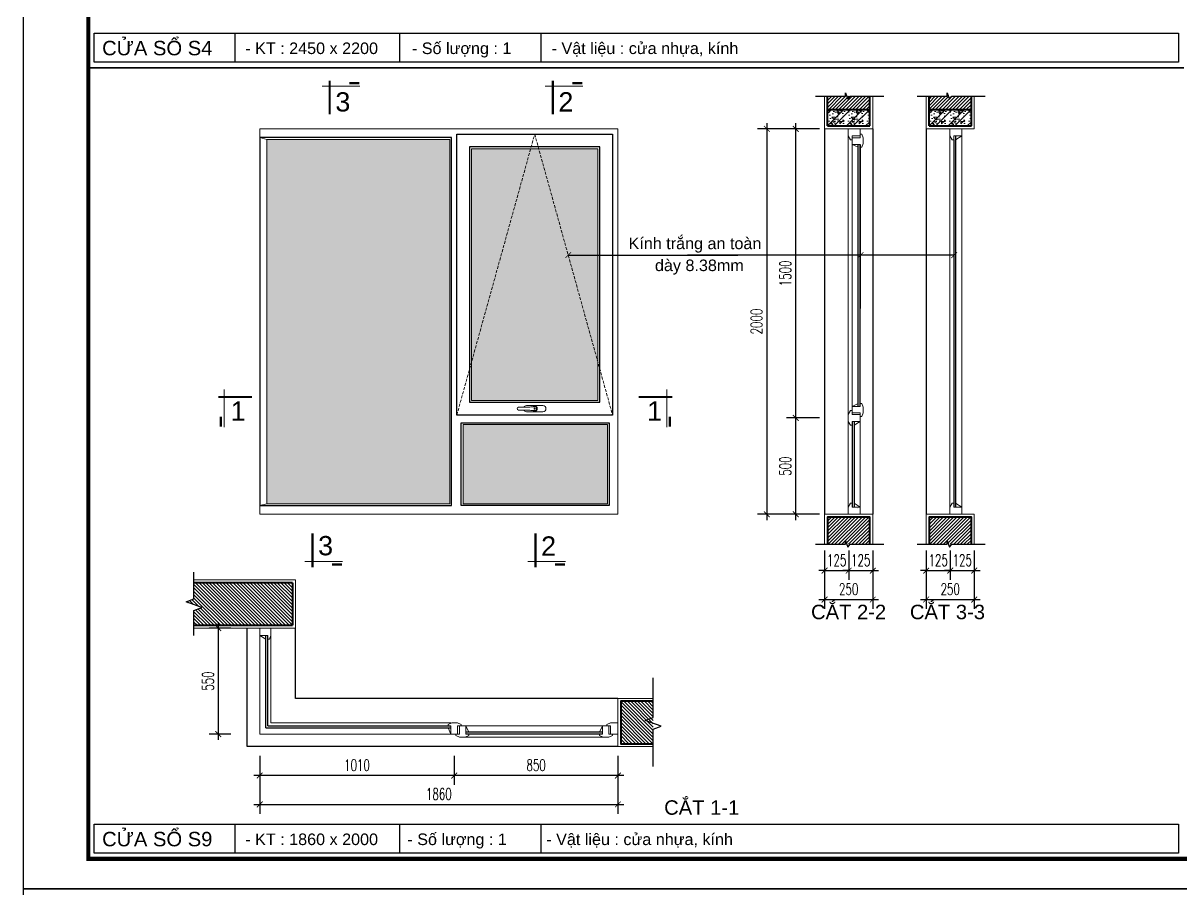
# Model space of a CAD drawing. Header units: millimetres. Extents: x -229618 to 2906, y -178063 to 96806.
# Drawn here: x -20344 to -14333, y -65885 to -61393 of the extents above; entities that cross this region are included whole.
import ezdxf
from ezdxf.enums import TextEntityAlignment as Align

# ---------------------------------------------------------------- set-up
doc = ezdxf.new("R2010")
doc.units = ezdxf.units.MM
doc.header["$LTSCALE"] = 200
doc.header["$MEASUREMENT"] = 0
doc.header["$PDMODE"] = 3
doc.header["$PDSIZE"] = 50
doc.linetypes.add('DASHED2', pattern=[0.375, 0.25, -0.125])
doc.layers.get('0').update_dxf_attribs({"color": 95, "linetype": 'CONTINUOUS'})
doc.layers.get('DEFPOINTS').update_dxf_attribs({"linetype": 'CONTINUOUS'})
for name, color, linetype, lineweight in [('cat', 1, 'CONTINUOUS', 40), ('hatch', 250, 'CONTINUOUS', 5), ('khuat', 8, 'DASHED2', 15), ('nho', 252, 'CONTINUOUS', 15), ('thay', 7, 'CONTINUOUS', 18)]:
    doc.layers.add(name, color=color, linetype=linetype, lineweight=lineweight)
for name, color, linetype in [('CUA', 145, 'CONTINUOUS'), ('DIM', 251, 'CONTINUOUS'), ('KHUNGTEN', 7, 'CONTINUOUS'), ('TEXT', 33, 'CONTINUOUS')]:
    doc.layers.add(name, color=color, linetype=linetype)
doc.layers.add('in', color=203, linetype='CONTINUOUS', lineweight=5, plot=False)
doc.styles.add('Aria H iso', font='Vharial_0.ttf')
doc.styles.add('Arial iso', font='vnarial_0.ttf')
doc.styles.add('Scale', font='vnsimli.shx', dxfattribs={"width": 0.65, "bigfont": 'bigfont.shx'})
doc.dimstyles.new('Scale', dxfattribs={"dimscale": 75, "dimtxt": 2, "dimasz": 1, "dimexe": 1.6, "dimexo": 0, "dimgap": 0.8, "dimtad": 1, "dimdec": 0, "dimzin": 0, "dimdsep": 46, "dimtxsty": 'Scale', "dimblk": 'ARCHTICK', "dimcen": 0.1, "dimdle": 1, "dimclrd": 256, "dimclre": 256, "dimclrt": 3, "dimadec": 0, "dimazin": 0, "dimtfac": 1, "dimtdec": 0, "dimtix": 1, "dimtmove": 2, "dimatfit": 3, "dimldrblk": 'ARCHTICK', "dimfxl": 0, "dimtolj": 1, "dimtzin": 0, "dimarcsym": 0})

# ---------------------------------------------------------------- blocks, each defined once
blk = doc.blocks.new('KhungA3')
at = {"layer": 'DEFPOINTS', "color": 8}
blk.add_lwpolyline([(-3.74, 3.81), (416.31, 3.81), (416.31, 300.81), (-3.74, 300.81)], close=True, dxfattribs=at)
at = {"layer": 'KHUNGTEN', "color": 4, "const_width": 0.724}
blk.add_lwpolyline([(7.54, 8.99), (411.13, 8.99), (411.13, 295.64), (7.54, 295.64)], close=True, dxfattribs=at)
blk = doc.blocks.new('cactd')
at = {"layer": 'thay', "ltscale": 600}
blk.add_line((-9972, -9225), (2458, -9225), dxfattribs=at)
at = {"layer": 'thay', "ltscale": 600, "const_width": 762}
for points in [[(0, 0), (0, -11114)], [(-9771, -10263), (-6486, -10263)]]:
    blk.add_lwpolyline(points, dxfattribs=at)
at = {"layer": 'TEXT', "style": 'Aria H iso'}
blk.add_attdef('1', text='', height=6350, dxfattribs=at).set_placement((-4149, -4127), align=Align.MIDDLE_CENTER)
blk = doc.blocks.new('cactn')
at = {"layer": 'thay', "ltscale": 600}
blk.add_line((-9225, 9972), (-9225, -2458), dxfattribs=at)
at = {"layer": 'thay', "ltscale": 600, "const_width": 762}
for points in [[(-10263, 9771), (-10263, 6486)], [(0, 0), (-11114, 0)]]:
    blk.add_lwpolyline(points, dxfattribs=at)
at = {"layer": 'TEXT', "style": 'Aria H iso'}
blk.add_attdef('A', text='', height=6350, dxfattribs=at).set_placement((-4573, 4581), align=Align.MIDDLE_CENTER)
blk = doc.blocks.new('_ArchTick')
at = {"color": 0, "linetype": 'ByBlock', "const_width": 0.15}
blk.add_lwpolyline([(-0.5, -0.5), (0.5, 0.5)], dxfattribs=at)
blk = doc.blocks.new('*D550')
at = {"layer": 'DEFPOINTS', "color": 0, "linetype": 'Continuous'}
for p in [(-16332.7, -63441.4), (-16209.7, -63441.4), (-16209.7, -63941.4)]:
    blk.add_point(p, dxfattribs=at)
at = {"layer": 'DIM', "linetype": 'Continuous', "lineweight": -2}
for p, q in [((-16332.7, -63971.4), (-16332.7, -63411.4)), ((-16209.7, -63441.4), (-16380.7, -63441.4)), ((-16209.7, -63941.4), (-16380.7, -63941.4))]:
    blk.add_line(p, q, dxfattribs=at)
at = {"layer": 'DIM', "linetype": 'Continuous', "lineweight": -2, "xscale": 30, "yscale": 30, "zscale": 30}
for p, rotation in [((-16332.7, -63441.4), 90), ((-16332.7, -63941.4), 270)]:
    blk.add_blockref('_ArchTick', p, dxfattribs=dict(at, rotation=rotation))
at = {"layer": 'DIM', "color": 3, "linetype": 'Continuous', "insert": (-16386.7, -63691.4), "char_height": 60, "attachment_point": 5, "rotation": 90, "style": 'Scale'}
blk.add_mtext('\\A1;500', dxfattribs=at)
blk = doc.blocks.new('*D551')
at = {"layer": 'DEFPOINTS', "color": 0, "linetype": 'Continuous'}
for p in [(-16332.7, -61941.4), (-16209.7, -61941.4), (-16209.7, -63441.4)]:
    blk.add_point(p, dxfattribs=at)
at = {"layer": 'DIM', "linetype": 'Continuous', "lineweight": -2}
for p, q in [((-16332.7, -63471.4), (-16332.7, -61911.4)), ((-16209.7, -61941.4), (-16380.7, -61941.4)), ((-16209.7, -63441.4), (-16380.7, -63441.4))]:
    blk.add_line(p, q, dxfattribs=at)
at = {"layer": 'DIM', "linetype": 'Continuous', "lineweight": -2, "xscale": 30, "yscale": 30, "zscale": 30}
for p, rotation in [((-16332.7, -61941.4), 90), ((-16332.7, -63441.4), 270)]:
    blk.add_blockref('_ArchTick', p, dxfattribs=dict(at, rotation=rotation))
at = {"layer": 'DIM', "color": 3, "linetype": 'Continuous', "insert": (-16386.7, -62691.4), "char_height": 60, "attachment_point": 5, "rotation": 90, "style": 'Scale'}
blk.add_mtext('\\A1;1500', dxfattribs=at)
blk = doc.blocks.new('*D552')
at = {"layer": 'DEFPOINTS', "color": 0, "linetype": 'Continuous'}
for p in [(-16209.7, -61941.4), (-16482.7, -63941.4), (-16209.7, -63941.4)]:
    blk.add_point(p, dxfattribs=at)
at = {"layer": 'DIM', "linetype": 'Continuous', "lineweight": -2}
for p, q in [((-16482.7, -61911.4), (-16482.7, -63971.4)), ((-16209.7, -61941.4), (-16530.7, -61941.4)), ((-16209.7, -63941.4), (-16530.7, -63941.4))]:
    blk.add_line(p, q, dxfattribs=at)
at = {"layer": 'DIM', "linetype": 'Continuous', "lineweight": -2, "xscale": 30, "yscale": 30, "zscale": 30}
for p, rotation in [((-16482.7, -61941.4), 90), ((-16482.7, -63941.4), 270)]:
    blk.add_blockref('_ArchTick', p, dxfattribs=dict(at, rotation=rotation))
at = {"layer": 'DIM', "color": 3, "linetype": 'Continuous', "insert": (-16536.7, -62941.4), "char_height": 60, "attachment_point": 5, "rotation": 90, "style": 'Scale'}
blk.add_mtext('\\A1;2000', dxfattribs=at)
blk = doc.blocks.new('*D553')
at = {"layer": 'DEFPOINTS', "color": 0, "linetype": 'Continuous'}
for p in [(-18105.9, -65194.3), (-17255.9, -65194.3), (-18105.9, -65297)]:
    blk.add_point(p, dxfattribs=at)
at = {"layer": 'DIM', "linetype": 'Continuous', "lineweight": -2}
for p, q in [((-18105.9, -65194.3), (-18105.9, -65345)), ((-17255.9, -65194.3), (-17255.9, -65345)), ((-17225.9, -65297), (-18135.9, -65297))]:
    blk.add_line(p, q, dxfattribs=at)
at = {"layer": 'DIM', "linetype": 'Continuous', "lineweight": -2, "xscale": 30, "yscale": 30, "zscale": 30, "rotation": 180}
blk.add_blockref('_ArchTick', (-18105.9, -65297), dxfattribs=at)
at = {"layer": 'DIM', "linetype": 'Continuous', "lineweight": -2, "xscale": 30, "yscale": 30, "zscale": 30}
blk.add_blockref('_ArchTick', (-17255.9, -65297), dxfattribs=at)
at = {"layer": 'DIM', "color": 3, "linetype": 'Continuous', "insert": (-17680.9, -65243), "char_height": 60, "attachment_point": 5, "style": 'Scale'}
blk.add_mtext('\\A1;850', dxfattribs=at)
blk = doc.blocks.new('*D554')
at = {"layer": 'DEFPOINTS', "color": 0, "linetype": 'Continuous'}
for p in [(-19115.9, -65194.3), (-18105.9, -65194.3), (-19115.9, -65297)]:
    blk.add_point(p, dxfattribs=at)
at = {"layer": 'DIM', "linetype": 'Continuous', "lineweight": -2}
for p, q in [((-19115.9, -65194.3), (-19115.9, -65345)), ((-18105.9, -65194.3), (-18105.9, -65345)), ((-18075.9, -65297), (-19145.9, -65297))]:
    blk.add_line(p, q, dxfattribs=at)
at = {"layer": 'DIM', "linetype": 'Continuous', "lineweight": -2, "xscale": 30, "yscale": 30, "zscale": 30, "rotation": 180}
blk.add_blockref('_ArchTick', (-19115.9, -65297), dxfattribs=at)
at = {"layer": 'DIM', "linetype": 'Continuous', "lineweight": -2, "xscale": 30, "yscale": 30, "zscale": 30}
blk.add_blockref('_ArchTick', (-18105.9, -65297), dxfattribs=at)
at = {"layer": 'DIM', "color": 3, "linetype": 'Continuous', "insert": (-18610.9, -65243), "char_height": 60, "attachment_point": 5, "style": 'Scale'}
blk.add_mtext('\\A1;1010', dxfattribs=at)
blk = doc.blocks.new('*D555')
at = {"layer": 'DEFPOINTS', "color": 0, "linetype": 'Continuous'}
for p in [(-19265.9, -64532), (-19330.9, -65082), (-19265.9, -65082)]:
    blk.add_point(p, dxfattribs=at)
at = {"layer": 'DIM', "linetype": 'Continuous', "lineweight": -2}
for p, q in [((-19265.9, -64532), (-19378.9, -64532)), ((-19330.9, -64502), (-19330.9, -65112)), ((-19265.9, -65082), (-19378.9, -65082))]:
    blk.add_line(p, q, dxfattribs=at)
at = {"layer": 'DIM', "linetype": 'Continuous', "lineweight": -2, "xscale": 30, "yscale": 30, "zscale": 30}
for p, rotation in [((-19330.9, -64532), 90), ((-19330.9, -65082), 270)]:
    blk.add_blockref('_ArchTick', p, dxfattribs=dict(at, rotation=rotation))
at = {"layer": 'DIM', "color": 3, "linetype": 'Continuous', "insert": (-19384.9, -64807), "char_height": 60, "attachment_point": 5, "rotation": 90, "style": 'Scale'}
blk.add_mtext('\\A1;550', dxfattribs=at)
blk = doc.blocks.new('*D556')
at = {"layer": 'DEFPOINTS', "color": 0, "linetype": 'Continuous'}
for p in [(-16182.7, -64129.2), (-16057.7, -64129.2), (-16057.7, -64233.9)]:
    blk.add_point(p, dxfattribs=at)
at = {"layer": 'DIM', "linetype": 'Continuous', "lineweight": -2}
for p, q in [((-16182.7, -64129.2), (-16182.7, -64281.9)), ((-16057.7, -64129.2), (-16057.7, -64281.9)), ((-16182.7, -64233.9), (-16212.7, -64233.9)), ((-16182.7, -64233.9), (-16057.7, -64233.9)), ((-16057.7, -64233.9), (-16027.7, -64233.9))]:
    blk.add_line(p, q, dxfattribs=at)
at = {"layer": 'DIM', "linetype": 'Continuous', "lineweight": -2, "xscale": 30, "yscale": 30, "zscale": 30}
blk.add_blockref('_ArchTick', (-16182.7, -64233.9), dxfattribs=at)
at = {"layer": 'DIM', "linetype": 'Continuous', "lineweight": -2, "xscale": 30, "yscale": 30, "zscale": 30, "rotation": 180}
blk.add_blockref('_ArchTick', (-16057.7, -64233.9), dxfattribs=at)
at = {"layer": 'DIM', "color": 3, "linetype": 'Continuous', "insert": (-16120.2, -64179.9), "char_height": 60, "attachment_point": 5, "style": 'Scale'}
blk.add_mtext('\\A1;125', dxfattribs=at)
blk = doc.blocks.new('*D557')
at = {"layer": 'DEFPOINTS', "color": 0, "linetype": 'Continuous'}
for p in [(-16057.7, -64129.2), (-15932.7, -64129.2), (-15932.7, -64233.9)]:
    blk.add_point(p, dxfattribs=at)
at = {"layer": 'DIM', "linetype": 'Continuous', "lineweight": -2}
for p, q in [((-16057.7, -64129.2), (-16057.7, -64281.9)), ((-15932.7, -64129.2), (-15932.7, -64281.9)), ((-16057.7, -64233.9), (-16087.7, -64233.9)), ((-16057.7, -64233.9), (-15932.7, -64233.9)), ((-15932.7, -64233.9), (-15902.7, -64233.9))]:
    blk.add_line(p, q, dxfattribs=at)
at = {"layer": 'DIM', "linetype": 'Continuous', "lineweight": -2, "xscale": 30, "yscale": 30, "zscale": 30}
blk.add_blockref('_ArchTick', (-16057.7, -64233.9), dxfattribs=at)
at = {"layer": 'DIM', "linetype": 'Continuous', "lineweight": -2, "xscale": 30, "yscale": 30, "zscale": 30, "rotation": 180}
blk.add_blockref('_ArchTick', (-15932.7, -64233.9), dxfattribs=at)
at = {"layer": 'DIM', "color": 3, "linetype": 'Continuous', "insert": (-15995.2, -64179.9), "char_height": 60, "attachment_point": 5, "style": 'Scale'}
blk.add_mtext('\\A1;125', dxfattribs=at)
blk = doc.blocks.new('*D558')
at = {"layer": 'DEFPOINTS', "color": 0, "linetype": 'Continuous'}
for p in [(-16182.7, -64129.2), (-15932.7, -64129.2), (-15932.7, -64383.9)]:
    blk.add_point(p, dxfattribs=at)
at = {"layer": 'DIM', "linetype": 'Continuous', "lineweight": -2}
for p, q in [((-16182.7, -64129.2), (-16182.7, -64431.9)), ((-15932.7, -64129.2), (-15932.7, -64431.9)), ((-16212.7, -64383.9), (-15902.7, -64383.9))]:
    blk.add_line(p, q, dxfattribs=at)
at = {"layer": 'DIM', "linetype": 'Continuous', "lineweight": -2, "xscale": 30, "yscale": 30, "zscale": 30, "rotation": 180}
blk.add_blockref('_ArchTick', (-16182.7, -64383.9), dxfattribs=at)
at = {"layer": 'DIM', "linetype": 'Continuous', "lineweight": -2, "xscale": 30, "yscale": 30, "zscale": 30}
blk.add_blockref('_ArchTick', (-15932.7, -64383.9), dxfattribs=at)
at = {"layer": 'DIM', "color": 3, "linetype": 'Continuous', "insert": (-16057.7, -64329.9), "char_height": 60, "attachment_point": 5, "style": 'Scale'}
blk.add_mtext('\\A1;250', dxfattribs=at)
blk = doc.blocks.new('*D559')
at = {"layer": 'DEFPOINTS', "color": 0, "linetype": 'Continuous'}
for p in [(-15655.5, -64129.2), (-15530.5, -64129.2), (-15530.5, -64233.9)]:
    blk.add_point(p, dxfattribs=at)
at = {"layer": 'DIM', "linetype": 'Continuous', "lineweight": -2}
for p, q in [((-15655.5, -64129.2), (-15655.5, -64281.9)), ((-15530.5, -64129.2), (-15530.5, -64281.9)), ((-15655.5, -64233.9), (-15685.5, -64233.9)), ((-15655.5, -64233.9), (-15530.5, -64233.9)), ((-15530.5, -64233.9), (-15500.5, -64233.9))]:
    blk.add_line(p, q, dxfattribs=at)
at = {"layer": 'DIM', "linetype": 'Continuous', "lineweight": -2, "xscale": 30, "yscale": 30, "zscale": 30}
blk.add_blockref('_ArchTick', (-15655.5, -64233.9), dxfattribs=at)
at = {"layer": 'DIM', "linetype": 'Continuous', "lineweight": -2, "xscale": 30, "yscale": 30, "zscale": 30, "rotation": 180}
blk.add_blockref('_ArchTick', (-15530.5, -64233.9), dxfattribs=at)
at = {"layer": 'DIM', "color": 3, "linetype": 'Continuous', "insert": (-15593, -64179.9), "char_height": 60, "attachment_point": 5, "style": 'Scale'}
blk.add_mtext('\\A1;125', dxfattribs=at)
blk = doc.blocks.new('*D560')
at = {"layer": 'DEFPOINTS', "color": 0, "linetype": 'Continuous'}
for p in [(-15530.5, -64129.2), (-15405.5, -64129.2), (-15405.5, -64233.9)]:
    blk.add_point(p, dxfattribs=at)
at = {"layer": 'DIM', "linetype": 'Continuous', "lineweight": -2}
for p, q in [((-15530.5, -64129.2), (-15530.5, -64281.9)), ((-15405.5, -64129.2), (-15405.5, -64281.9)), ((-15530.5, -64233.9), (-15560.5, -64233.9)), ((-15530.5, -64233.9), (-15405.5, -64233.9)), ((-15405.5, -64233.9), (-15375.5, -64233.9))]:
    blk.add_line(p, q, dxfattribs=at)
at = {"layer": 'DIM', "linetype": 'Continuous', "lineweight": -2, "xscale": 30, "yscale": 30, "zscale": 30}
blk.add_blockref('_ArchTick', (-15530.5, -64233.9), dxfattribs=at)
at = {"layer": 'DIM', "linetype": 'Continuous', "lineweight": -2, "xscale": 30, "yscale": 30, "zscale": 30, "rotation": 180}
blk.add_blockref('_ArchTick', (-15405.5, -64233.9), dxfattribs=at)
at = {"layer": 'DIM', "color": 3, "linetype": 'Continuous', "insert": (-15468, -64179.9), "char_height": 60, "attachment_point": 5, "style": 'Scale'}
blk.add_mtext('\\A1;125', dxfattribs=at)
blk = doc.blocks.new('*D561')
at = {"layer": 'DEFPOINTS', "color": 0, "linetype": 'Continuous'}
for p in [(-15655.5, -64129.2), (-15405.5, -64129.2), (-15405.5, -64383.9)]:
    blk.add_point(p, dxfattribs=at)
at = {"layer": 'DIM', "linetype": 'Continuous', "lineweight": -2}
for p, q in [((-15655.5, -64129.2), (-15655.5, -64431.9)), ((-15405.5, -64129.2), (-15405.5, -64431.9)), ((-15685.5, -64383.9), (-15375.5, -64383.9))]:
    blk.add_line(p, q, dxfattribs=at)
at = {"layer": 'DIM', "linetype": 'Continuous', "lineweight": -2, "xscale": 30, "yscale": 30, "zscale": 30, "rotation": 180}
blk.add_blockref('_ArchTick', (-15655.5, -64383.9), dxfattribs=at)
at = {"layer": 'DIM', "linetype": 'Continuous', "lineweight": -2, "xscale": 30, "yscale": 30, "zscale": 30}
blk.add_blockref('_ArchTick', (-15405.5, -64383.9), dxfattribs=at)
at = {"layer": 'DIM', "color": 3, "linetype": 'Continuous', "insert": (-15530.5, -64329.9), "char_height": 60, "attachment_point": 5, "style": 'Scale'}
blk.add_mtext('\\A1;250', dxfattribs=at)
blk = doc.blocks.new('*D677')
at = {"layer": 'DEFPOINTS', "color": 0, "linetype": 'Continuous'}
for p in [(-19115.9, -65194.3), (-17255.9, -65194.3), (-17255.9, -65447)]:
    blk.add_point(p, dxfattribs=at)
at = {"layer": 'DIM', "linetype": 'Continuous', "lineweight": -2}
for p, q in [((-19115.9, -65194.3), (-19115.9, -65495)), ((-17255.9, -65194.3), (-17255.9, -65495)), ((-19145.9, -65447), (-17225.9, -65447))]:
    blk.add_line(p, q, dxfattribs=at)
at = {"layer": 'DIM', "linetype": 'Continuous', "lineweight": -2, "xscale": 30, "yscale": 30, "zscale": 30, "rotation": 180}
blk.add_blockref('_ArchTick', (-19115.9, -65447), dxfattribs=at)
at = {"layer": 'DIM', "linetype": 'Continuous', "lineweight": -2, "xscale": 30, "yscale": 30, "zscale": 30}
blk.add_blockref('_ArchTick', (-17255.9, -65447), dxfattribs=at)
at = {"layer": 'DIM', "color": 3, "linetype": 'Continuous', "insert": (-18185.9, -65393), "char_height": 60, "attachment_point": 5, "style": 'Scale'}
blk.add_mtext('\\A1;1860', dxfattribs=at)

msp = doc.modelspace()

# ---------------------------------------------------------------- hatches: boundary and pattern name
at = {"layer": 'hatch', "linetype": 'Continuous'}
h = msp.add_hatch(dxfattribs=at)
h.set_pattern_fill('ANSI31', color=256, scale=100, style=0)
h.set_pattern_definition([(45, (-92661.785, -61072.63), (-8.8388348, 8.8388348), [])])
h.paths.add_polyline_path([(-16167.7, -61841.4), (-15947.7, -61841.4), (-15947.7, -61772.5), (-16167.7, -61772.5)])
h = msp.add_hatch(dxfattribs=at)
h.set_pattern_fill('ANSI31', color=256, scale=100, style=0)
h.set_pattern_definition([(45, (-23681.962, -61926.355), (-8.838835, 8.838835), [])])
h.paths.add_polyline_path([(-15640.5, -61841.4), (-15420.5, -61841.4), (-15420.5, -61772.5), (-15640.5, -61772.5)])
h = msp.add_hatch(dxfattribs=at)
h.set_pattern_fill('BT', color=256, scale=100, style=0)
h.set_pattern_definition([(0, (-16084.41, -61913.52), (0, 100), [0, -100]), (0, (-16155.06, -61870.29), (0, 100), [0, -100]), (0, (-16151.93, -61887.9), (0, 100), [0, -100]), (0, (-16116.7, -61879.68), (0, 100), [0, -100]), (0, (-16135.69, -61850.92), (0, 100), [0, -100]), (0, (-16140.77, -61863.64), (0, 100), [0, -100]), (0, (-16131.77, -61842.32), (0, 100), [0, -100]), (0, (-16145.67, -61833.9), (0, 100), [0, -100]), (0, (-16126.49, -61855.81), (0, 100), [0, -100]), (0, (-16158.58, -61855.42), (0, 100), [0, -100]), (0, (-16094.59, -61855.03), (0, 100), [0, -100]), (0, (-16080.11, -61852.29), (0, 100), [0, -100]), (0, (-16087.55, -61862.46), (0, 100), [0, -100]), (0, (-16085.39, -61876.16), (0, 100), [0, -100]), (0, (-16111.42, -61864.23), (0, 100), [0, -100]), (0, (-16112.2, -61891.81), (0, 100), [0, -100]), (0, (-16112.2, -61900.42), (0, 100), [0, -100]), (0, (-16159.56, -61902.37), (0, 100), [0, -100]), (0, (-16120.03, -61890.64), (0, 100), [0, -100]), (0, (-16119.64, -61923.89), (0, 100), [0, -100]), (0, (-16130.4, -61902.57), (0, 100), [0, -100]), (0, (-16129.62, -61912.35), (0, 100), [0, -100]), (0, (-16142.54, -61919.59), (0, 100), [0, -100]), (0, (-16135.88, -61906.29), (0, 100), [0, -100]), (0, (-16140.58, -61902.18), (0, 100), [0, -100]), (45, (-16087.72, -61905.25), (0, 100), [8, -133.42]), (135, (-16082.06, -61899.59), (-100, 0), [8, -133.42]), (270, (-16087.72, -61893.94), (100, -2e-14), [11.314, -88.686]), (180, (-16091.19, -61903.98), (-1e-14, -100), [12, -88]), (270, (-16103.19, -61903.98), (100, -2e-14), [12, -88]), (45, (-16103.19, -61915.976), (0, 100), [16.97, -124.45]), (90, (-16128.19, -61897.06), (-100, 6e-15), [16.8, -83.2]), (180, (-16128.19, -61880.26), (-1e-14, -100), [16.8, -83.2]), (315, (-16144.995, -61880.26), (100, -2e-14), [23.76, -117.663]), (135, (-16142.425, -61915.04), (-100, 0), [7, -134.42]), (225, (-16147.375, -61910.09), (-1e-14, -100), [7, -134.42]), (0, (-16152.32, -61915.04), (0, 100), [9.9, -90.1]), (0, (-16105.87, -61847.44), (0, 100), [13.75, -86.25]), (90, (-16092.12, -61847.44), (-100, 6e-15), [13.75, -86.25]), (225, (-16092.124, -61833.69), (-1e-14, -100), [19.445, -121.976]), (270, (-16117.44, -61845.45), (100, -2e-14), [12.5, -87.5]), (0, (-16117.44, -61857.95), (0, 100), [12.5, -87.5]), (135, (-16104.94, -61857.945), (-100, 0), [17.678, -123.744]), (45, (-16111.08, -61841.594), (0, 100), [8.5, -132.92]), (135, (-16105.07, -61835.58), (-100, 0), [8.5, -132.92]), (270, (-16111.08, -61829.57), (100, -2e-14), [12.02, -87.98]), (135, (-16150.34, -61848.794), (-100, 0), [14.142, -127.28]), (0, (-16160.34, -61848.79), (0, 100), [10, -90]), (270, (-16160.34, -61838.79), (100, -2e-14), [10, -90]), (45, (-16167.71, -61926.355), (-49.497, 49.497), []), (45, (-16132.71, -61926.355), (-49.497, 49.497), [])])
h.paths.add_polyline_path([(-15947.7, -61841.4), (-16167.7, -61841.4), (-16167.7, -61926.4), (-15947.7, -61926.4)])
h = msp.add_hatch(dxfattribs=at)
h.set_pattern_fill('BT', color=256, scale=100, style=0)
h.set_pattern_definition([(0, (-15557.16, -61913.52), (0, 100), [0, -100]), (0, (-15627.81, -61870.29), (0, 100), [0, -100]), (0, (-15624.68, -61887.9), (0, 100), [0, -100]), (0, (-15589.45, -61879.68), (0, 100), [0, -100]), (0, (-15608.43, -61850.92), (0, 100), [0, -100]), (0, (-15613.52, -61863.64), (0, 100), [0, -100]), (0, (-15604.52, -61842.32), (0, 100), [0, -100]), (0, (-15618.41, -61833.9), (0, 100), [0, -100]), (0, (-15599.24, -61855.81), (0, 100), [0, -100]), (0, (-15631.33, -61855.42), (0, 100), [0, -100]), (0, (-15567.34, -61855.03), (0, 100), [0, -100]), (0, (-15552.86, -61852.29), (0, 100), [0, -100]), (0, (-15560.29, -61862.46), (0, 100), [0, -100]), (0, (-15558.14, -61876.16), (0, 100), [0, -100]), (0, (-15584.17, -61864.23), (0, 100), [0, -100]), (0, (-15584.95, -61891.81), (0, 100), [0, -100]), (0, (-15584.95, -61900.42), (0, 100), [0, -100]), (0, (-15632.31, -61902.37), (0, 100), [0, -100]), (0, (-15592.78, -61890.64), (0, 100), [0, -100]), (0, (-15592.39, -61923.89), (0, 100), [0, -100]), (0, (-15603.15, -61902.57), (0, 100), [0, -100]), (0, (-15602.37, -61912.35), (0, 100), [0, -100]), (0, (-15615.28, -61919.59), (0, 100), [0, -100]), (0, (-15608.63, -61906.29), (0, 100), [0, -100]), (0, (-15613.33, -61902.18), (0, 100), [0, -100]), (45, (-15560.464, -61905.25), (0, 100), [8, -133.42]), (135, (-15554.81, -61899.59), (-100, 0), [8, -133.42]), (270, (-15560.46, -61893.94), (100, -2e-14), [11.314, -88.686]), (180, (-15563.94, -61903.98), (-1e-14, -100), [12, -88]), (270, (-15575.94, -61903.98), (100, -2e-14), [12, -88]), (45, (-15575.936, -61915.976), (0, 100), [16.97, -124.45]), (90, (-15600.94, -61897.06), (-100, 6e-15), [16.8, -83.2]), (180, (-15600.94, -61880.26), (-1e-14, -100), [16.8, -83.2]), (315, (-15617.74, -61880.26), (100, -2e-14), [23.76, -117.663]), (135, (-15615.17, -61915.04), (-100, 0), [7, -134.42]), (225, (-15620.12, -61910.09), (-1e-14, -100), [7, -134.42]), (0, (-15625.07, -61915.04), (0, 100), [9.9, -90.1]), (0, (-15578.62, -61847.44), (0, 100), [13.75, -86.25]), (90, (-15564.87, -61847.44), (-100, 6e-15), [13.75, -86.25]), (225, (-15564.87, -61833.69), (-1e-14, -100), [19.445, -121.976]), (270, (-15590.19, -61845.45), (100, -2e-14), [12.5, -87.5]), (0, (-15590.19, -61857.95), (0, 100), [12.5, -87.5]), (135, (-15577.685, -61857.945), (-100, 0), [17.678, -123.744]), (45, (-15583.825, -61841.594), (0, 100), [8.5, -132.92]), (135, (-15577.815, -61835.58), (-100, 0), [8.5, -132.92]), (270, (-15583.83, -61829.57), (100, -2e-14), [12.02, -87.98]), (135, (-15623.09, -61848.794), (-100, 0), [14.142, -127.28]), (0, (-15633.09, -61848.79), (0, 100), [10, -90]), (270, (-15633.09, -61838.79), (100, -2e-14), [10, -90]), (45, (-15640.456, -61926.355), (-49.497, 49.497), []), (45, (-15605.456, -61926.355), (-49.497, 49.497), [])])
h.paths.add_polyline_path([(-15420.5, -61841.4), (-15640.5, -61841.4), (-15640.5, -61926.4), (-15420.5, -61926.4)])
h = msp.add_hatch(dxfattribs=at)
h.set_pattern_fill('CATTHO', color=256, scale=30, angle=45, style=0)
h.set_pattern_definition([(97.5, (106358.076, -57584.114), (42.210396, 39.537814), [9, -45.6, 0, -51, 0, -48.75]), (127.5, (106358.076, -57584.11), (22.324125, 97.40939), [9, -24.6, 0, -41.1, 0, -15.75]), (167.5, (106384.17, -57610.206), (-65.940878, 66.180971), [9, -15, 0, -54, 0, -70.5]), (177.5, (106384.17, -57610.206), (-45.151265, 82.387886), [9, -7.5, 0, -35.4, 0, -40.5])])
h.paths.add_polyline_path([(-18016.4, -63350.4), (-17359.9, -63350.4), (-17359.9, -62045.4), (-18016.4, -62045.4)])
h.paths.add_polyline_path([(-18129.4, -61996.4), (-19078.9, -61996.4), (-19078.9, -63886.4), (-18129.4, -63886.4)])
h.paths.add_polyline_path([(-17310.9, -63886.4), (-18060.4, -63886.4), (-18060.4, -63476.4), (-17310.9, -63476.4)])
h = msp.add_hatch(dxfattribs=at)
h.set_pattern_fill('ANSI31', color=256, scale=100, style=0)
h.set_pattern_definition([(45, (-90376.92, -65000.172), (-8.8388348, 8.8388348), [])])
h.paths.add_polyline_path([(-16167.7, -63956.4), (-15947.7, -63956.4), (-15947.7, -64096.9), (-16167.7, -64096.9)])
h = msp.add_hatch(dxfattribs=at)
h.set_pattern_fill('ANSI31', color=256, scale=100, style=0)
h.set_pattern_definition([(45, (-90980.129, -65000.172), (-8.8388348, 8.8388348), [])])
h.paths.add_polyline_path([(-15640.5, -63956.4), (-15420.5, -63956.4), (-15420.5, -64096.9), (-15640.5, -64096.9)])
h = msp.add_hatch(dxfattribs=at)
h.set_pattern_fill('ANSI31', color=256, scale=100, style=0)
h.set_pattern_definition([(135, (-18945.947, -64517.021), (8.83883, 8.83883), [])])
h.paths.add_polyline_path([(-19457.4, -64297), (-18945.9, -64297), (-18945.9, -64517), (-19457.4, -64517), (-19457.4, -64441), (-19416.2, -64426), (-19498.6, -64396), (-19457.4, -64381)])
h = msp.add_hatch(dxfattribs=at)
h.set_pattern_fill('ANSI31', color=256, scale=100, style=0)
h.set_pattern_definition([(135, (-17057.592, -65132.021), (8.83883, 8.83883), [])])
h.paths.add_polyline_path([(-17072.6, -64912), (-17072.6, -65132), (-17240.9, -65132), (-17240.9, -64912)])

# ---------------------------------------------------------------- linework, layer by layer
at = {"layer": 'cat', "linetype": 'Continuous'}
for p, q in [((-16167.7, -61926.4), (-16167.7, -61772.5)), ((-15640.5, -61926.4), (-15640.5, -61772.5)), ((-16167.7, -61926.4), (-15947.7, -61926.4)), ((-15640.5, -61926.4), (-15420.5, -61926.4)), ((-18945.9, -64297), (-19457.4, -64297)), ((-18945.9, -64297), (-18945.9, -64517)), ((-19457.4, -64517), (-18945.9, -64517))]:
    msp.add_line(p, q, dxfattribs=at)
for points in [[(-15947.7, -61926.4), (-15947.7, -61772.5)], [(-15420.5, -61926.4), (-15420.5, -61772.5)], [(-16167.7, -61841.4), (-15947.7, -61841.4)], [(-15640.5, -61841.4), (-15420.5, -61841.4)], [(-15947.7, -64096.9), (-15947.7, -63956.4), (-16167.7, -63956.4), (-16167.7, -64096.9)], [(-15420.5, -64096.9), (-15420.5, -63956.4), (-15640.5, -63956.4), (-15640.5, -64096.9)], [(-17072.6, -64912), (-17240.9, -64912), (-17240.9, -65132), (-17072.6, -65132)]]:
    msp.add_lwpolyline(points, dxfattribs=at)
at = {"layer": 'CUA'}
for p, q in [((-19246, -61445.2), (-19246, -61595.2)), ((-18390.1, -61445.2), (-18390.1, -61595.2)), ((-17655.7, -61445.2), (-17655.7, -61595.2)), ((-15997.7, -62021.9), (-15997.7, -62874.4)), ((-17336.9, -65072), (-18044.9, -65072)), ((-17336.9, -65082), (-18044.9, -65082)), ((-19246, -65549.7), (-19246, -65699.7)), ((-18390.1, -65549.7), (-18390.1, -65699.7)), ((-17655.7, -65549.7), (-17655.7, -65699.7))]:
    msp.add_line(p, q, dxfattribs=at)
at = {"layer": 'CUA', "ltscale": 0.5}
for p, q in [((-16182.7, -61941.4), (-16182.7, -63941.4)), ((-15932.7, -61941.4), (-15932.7, -63941.4)), ((-15655.5, -61941.4), (-15655.5, -63941.4)), ((-16007.7, -63381.4), (-16007.7, -62021.9)), ((-15997.7, -63381.4), (-15997.7, -62021.9)), ((-15512.5, -61998.4), (-15512.5, -63904.4)), ((-15502.5, -61978.4), (-15502.5, -63904.4)), ((-16039.7, -63459.4), (-16039.7, -63904.4)), ((-16029.7, -63459.4), (-16029.7, -63904.4)), ((-19083.9, -65050), (-19083.9, -64570)), ((-19073.9, -65040), (-19073.9, -64570)), ((-19073.9, -65040), (-18122.9, -65040)), ((-19083.9, -65050), (-18122.9, -65050))]:
    msp.add_line(p, q, dxfattribs=at)
at = {"layer": 'CUA'}
for points in [[(-14346, -61595.2), (-19975.9, -61595.2), (-19975.9, -61445.2), (-14346, -61445.2)], [(-19975.9, -65549.7), (-14346, -65549.7), (-14346, -65699.7), (-19975.9, -65699.7)]]:
    msp.add_lwpolyline(points, close=True, dxfattribs=at)
for points in [[(-16229.5, -61772.5), (-16074.2, -61772.5), (-16074.2, -61754.6), (-16061.8, -61786.9), (-16050, -61772.5), (-15875.9, -61772.5)], [(-15702.3, -61772.5), (-15546.9, -61772.5), (-15546.9, -61754.6), (-15534.6, -61786.9), (-15522.7, -61772.5), (-15348.6, -61772.5)], [(-16229.5, -64096.9), (-16074.2, -64096.9), (-16074.2, -64079), (-16061.8, -64111.3), (-16050, -64096.9), (-15875.9, -64096.9)], [(-15702.3, -64096.9), (-15546.9, -64096.9), (-15546.9, -64079), (-15534.6, -64111.3), (-15522.7, -64096.9), (-15348.6, -64096.9)], [(-19457.4, -64570.9), (-19457.4, -64441), (-19416.2, -64426), (-19498.6, -64396), (-19457.4, -64381), (-19457.4, -64242.6)], [(-17072.6, -65249.8), (-17072.6, -65056), (-17031.4, -65041), (-17113.8, -65011), (-17072.6, -64996), (-17072.6, -64789.4)]]:
    msp.add_lwpolyline(points, dxfattribs=at)
at = {"layer": 'CUA', "ltscale": 0.5}
for points in [[(-18092.4, -61969.4), (-17283.9, -61969.4), (-17283.9, -63426.4), (-18092.4, -63426.4), (-18092.4, -61969.4)], [(-17255.9, -65147), (-19180.9, -65147), (-19180.9, -64532)], [(-17255.9, -64897), (-18930.9, -64897), (-18930.9, -64532)]]:
    msp.add_lwpolyline(points, dxfattribs=at)
for points in [[(-18119.4, -61986.4), (-19115.9, -61986.4), (-19115.9, -63896.4), (-18119.4, -63896.4)], [(-18026.4, -63360.4), (-17349.9, -63360.4), (-17349.9, -62035.4), (-18026.4, -62035.4)], [(-17300.9, -63896.4), (-18070.4, -63896.4), (-18070.4, -63466.4), (-17300.9, -63466.4)]]:
    msp.add_lwpolyline(points, close=True, dxfattribs=at)
at = {"layer": 'hatch', "linetype": 'Continuous'}
for p, q in [((-19078.9, -61996.4), (-19115.9, -61986.4)), ((-19115.9, -63896.4), (-19078.9, -63886.4)), ((-18930.9, -64282), (-19457.4, -64282)), ((-18930.9, -64282), (-18930.9, -64532)), ((-19457.4, -64532), (-18930.9, -64532)), ((-19115.9, -64570), (-19115.9, -65082)), ((-19057.9, -64570), (-19057.9, -65024.3)), ((-18122.9, -65024.3), (-19057.9, -65024.3)), ((-17336.9, -65040), (-18044.9, -65040)), ((-18122.9, -65082), (-19115.9, -65082)), ((-17332.9, -65097.8), (-18048.9, -65097.8))]:
    msp.add_line(p, q, dxfattribs=at)
at = {"layer": 'hatch', "ltscale": 0.5}
for p, q in [((-17714.1, -63386.3), (-17771.9, -63386.3)), ((-17714.1, -63400.4), (-17771.9, -63400.4)), ((-17708.2, -63383.5), (-17713.2, -63386.1)), ((-17708.2, -63403.2), (-17713.2, -63400.6)), ((-17688.2, -63383.3), (-17707.3, -63383.3)), ((-17688.2, -63403.4), (-17707.3, -63403.4))]:
    msp.add_line(p, q, dxfattribs=at)
at = {"layer": 'hatch', "linetype": 'Continuous'}
for points in [[(-16182.7, -61772.5), (-16182.7, -61941.4), (-15932.7, -61941.4), (-15932.7, -61772.5)], [(-15655.5, -61772.5), (-15655.5, -61941.4), (-15405.5, -61941.4), (-15405.5, -61772.5)], [(-15932.7, -64096.9), (-15932.7, -63941.4), (-16182.7, -63941.4), (-16182.7, -64096.9)], [(-15405.5, -64096.9), (-15405.5, -63941.4), (-15655.5, -63941.4), (-15655.5, -64096.9)], [(-17072.6, -64897), (-17255.9, -64897), (-17255.9, -65147), (-17072.6, -65147)]]:
    msp.add_lwpolyline(points, dxfattribs=at)
for points in [[(-18129.4, -61996.4), (-19078.9, -61996.4), (-19078.9, -63886.4), (-18129.4, -63886.4)], [(-18016.4, -63350.4), (-17359.9, -63350.4), (-17359.9, -62045.4), (-18016.4, -62045.4)]]:
    msp.add_lwpolyline(points, close=True, dxfattribs=at)
at = {"layer": 'hatch', "ltscale": 0.5}
for points in [[(-17645.5, -63377.7), (-17730.9, -63377.7)], [(-17730.9, -63409), (-17698.3, -63409)], [(-17698.3, -63409), (-17645.5, -63409)]]:
    msp.add_lwpolyline(points, dxfattribs=at)
msp.add_lwpolyline([(-17310.9, -63886.4), (-18060.4, -63886.4), (-18060.4, -63476.4), (-17310.9, -63476.4)], close=True, dxfattribs=at)
msp.add_circle((-17688.2, -63393.4), 2.85, dxfattribs=at)
for centre, radius, start, end in [((-17771.9, -63393.4), 7.07, 90, 270), ((-17730.9, -63393.4), 15.7, 90, 153.1549), ((-17730.9, -63393.4), 15.7, 206.8451, 270), ((-17714.1, -63384.3), 1.95, 270, 297.19267), ((-17714.1, -63402.4), 1.95, 62.80733, 90), ((-17707.3, -63385.2), 1.95, 90, 117.19267), ((-17707.3, -63401.5), 1.95, 242.80733, 270), ((-17688.2, -63393.4), 13.5, 318.25899, 131.74101), ((-17688.2, -63393.4), 13.5, 228.25899, 131.74101), ((-17688.2, -63393.4), 10.1, 270, 90), ((-17645.5, -63393.4), 15.7, 270, 90)]:
    msp.add_arc(centre, radius, start, end, dxfattribs=at)
at = {"layer": 'in', "linetype": 'Continuous'}
msp.add_lwpolyline([(-20344.3, -56974.9), (-7743, -56974.9), (-7743, -65884.9), (-20344.3, -65884.9)], close=True, dxfattribs=at)
at = {"layer": 'khuat', "ltscale": 0.3}
for p, q in [((-18092.4, -63426.4), (-17688.2, -61969.4)), ((-17688.2, -61969.4), (-17283.9, -63426.4))]:
    msp.add_line(p, q, dxfattribs=at)
at = {"layer": 'khuat', "color": 6, "ltscale": 0.3, "const_width": 8}
msp.add_lwpolyline([(-20005.9, -61625.2), (-14316, -61625.2)], dxfattribs=at)
at = {"layer": 'nho', "linetype": 'Continuous'}
for p, q in [((-16059.7, -61978.4), (-16059.7, -63424.4)), ((-16039.7, -62022.4), (-16039.7, -63381.4)), ((-15532.5, -63904.4), (-15532.5, -61978.4)), ((-15470.5, -61978.4), (-15470.5, -63904.4)), ((-16059.7, -63904.4), (-16059.7, -63459.4)), ((-15997.7, -63459.4), (-15997.7, -63904.4))]:
    msp.add_line(p, q, dxfattribs=at)
at = {"layer": 'thay', "ltscale": 0.5}
for p, q in [((-15470.3, -61972.4), (-15470.3, -61972.4)), ((-16007.7, -62036.9), (-16039.7, -62021.9)), ((-15470.5, -61978.4), (-15502.5, -61998.4)), ((-16047.7, -63403.4), (-16059.7, -63423.4)), ((-16039.7, -63403.4), (-16047.7, -63403.4)), ((-16039.7, -63381.4), (-16007.7, -63366.4)), ((-16039.7, -63423.4), (-16039.7, -63403.4)), ((-16059.7, -63423.4), (-16059.7, -63459.4)), ((-16059.7, -63424.4), (-16059.7, -63458.4)), ((-16047.7, -63479.4), (-16059.7, -63459.4)), ((-16039.7, -63479.4), (-16047.7, -63479.4)), ((-16013.7, -63423.4), (-16039.7, -63423.4)), ((-15997.7, -63423.4), (-16039.7, -63423.4)), ((-16013.7, -63459.4), (-16039.7, -63459.4)), ((-15997.7, -63459.4), (-16039.7, -63459.4)), ((-16039.7, -63459.4), (-16039.7, -63479.4)), ((-15997.7, -63459.4), (-16029.7, -63479.4)), ((-15997.7, -63423.4), (-15997.7, -63459.4)), ((-15997.7, -63904.4), (-16029.7, -63884.4)), ((-15470.5, -63904.4), (-15502.5, -63884.4)), ((-16012.6, -63910.4), (-16012.6, -63910.4)), ((-15470.3, -63910.4), (-15470.3, -63910.4)), ((-19083.9, -64589.1), (-19115.9, -64570)), ((-18029.9, -65072), (-18044.9, -65040)), ((-17351.9, -65072), (-17336.9, -65040)), ((-18137.9, -65050), (-18122.9, -65082))]:
    msp.add_line(p, q, dxfattribs=at)
msp.add_lwpolyline([(-19115.9, -61941.4), (-17255.9, -61941.4), (-17255.9, -63941.4), (-19115.9, -63941.4), (-19115.9, -61941.4)], dxfattribs=at)
for points in [[(-15997.7, -61941.4), (-16059.7, -61941.4), (-16059.7, -61978.4), (-16047.7, -61998.4), (-16039.7, -61998.4), (-16039.7, -61978.4), (-15997.7, -61978.4)], [(-16039.7, -62021.9), (-16039.7, -61987.9), (-15997.7, -61987.9), (-15997.7, -61968.9), (-15989.8, -61968.9), (-15982, -61987.9), (-15982, -62017.9), (-15989.8, -62036.9), (-15997.7, -62036.9), (-15997.7, -62021.9)], [(-15470.5, -61941.4), (-15532.5, -61941.4), (-15532.5, -61978.4), (-15520.5, -61998.4), (-15512.5, -61998.4), (-15512.5, -61978.4), (-15470.5, -61978.4)], [(-15982, -63415.4), (-15982, -63385.4), (-15989.8, -63366.4), (-15997.7, -63366.4), (-15997.7, -63381.4), (-16039.7, -63381.4), (-16039.7, -63415.4), (-15997.7, -63415.4), (-15997.7, -63434.4), (-15989.8, -63434.4)], [(-15997.7, -63941.4), (-16059.7, -63941.4), (-16059.7, -63904.4), (-16047.7, -63884.4), (-16039.7, -63884.4), (-16039.7, -63904.4), (-15997.7, -63904.4)], [(-15470.5, -63941.4), (-15532.5, -63941.4), (-15532.5, -63904.4), (-15520.5, -63884.4), (-15512.5, -63884.4), (-15512.5, -63904.4), (-15470.5, -63904.4)], [(-19115.9, -64532), (-19057.9, -64532), (-19057.9, -64570), (-19065.9, -64589), (-19073.9, -64589), (-19073.9, -64570), (-19115.9, -64570)], [(-18088.9, -65082), (-18122.9, -65082), (-18122.9, -65040), (-18137.9, -65040), (-18137.9, -65032.2), (-18118.9, -65024.3), (-18088.9, -65024.3), (-18069.9, -65032.2), (-18069.9, -65040), (-18088.9, -65040)], [(-18078.9, -65040), (-18044.9, -65040), (-18044.9, -65082), (-18029.9, -65082), (-18029.9, -65089.9), (-18048.9, -65097.8), (-18078.9, -65097.8), (-18097.9, -65089.9), (-18097.9, -65082), (-18078.9, -65082)], [(-17336.9, -65040), (-17302.9, -65040), (-17302.9, -65082), (-17283.9, -65082), (-17283.9, -65089.9), (-17302.9, -65097.8), (-17332.9, -65097.8), (-17351.9, -65089.9), (-17351.9, -65082), (-17336.9, -65082)], [(-17312.9, -65032), (-17293.9, -65024), (-17255.9, -65024), (-17255.9, -65082), (-17293.9, -65082), (-17293.9, -65040), (-17312.9, -65040)]]:
    msp.add_lwpolyline(points, close=True, dxfattribs=at)

# ---------------------------------------------------------------- block references
at = {"layer": 'DIM', "linetype": 'Continuous'}
ref = msp.add_blockref('cactd', (-18752.8, -61866.1), dxfattribs=dict(at, xscale=0.015748031437397, yscale=0.015748031437397, zscale=0.0157480314960628, rotation=180))
ref.add_attrib('1', '3', dxfattribs={"layer": 'TEXT', "height": 100, "style": 'Aria H iso'}).set_placement((-18684.3, -61801.5), align=Align.MIDDLE_CENTER)
ref = msp.add_blockref('cactd', (-17594.7, -61866.1), dxfattribs=dict(at, xscale=0.015748031437397, yscale=0.015748031437397, zscale=0.0157480314960628, rotation=180))
ref.add_attrib('1', '2', dxfattribs={"layer": 'TEXT', "height": 100, "style": 'Aria H iso'}).set_placement((-17526.2, -61801.5), align=Align.MIDDLE_CENTER)
ref = msp.add_blockref('cactn', (-19156.1, -63332.9), dxfattribs=dict(at, xscale=-0.015748031437397, yscale=0.015748031437397, zscale=0.0157480314960628, rotation=180))
ref.add_attrib('A', '1', dxfattribs={"layer": 'TEXT', "height": 100, "style": 'Aria H iso'}).set_placement((-19228.1, -63405.4), align=Align.MIDDLE_CENTER)
ref = msp.add_blockref('cactn', (-17148.1, -63332.9), dxfattribs=dict(at, xscale=0.015748031437397, yscale=0.015748031437397, zscale=0.0157480314960628, rotation=180))
ref.add_attrib('A', '1', dxfattribs={"layer": 'TEXT', "height": 100, "style": 'Aria H iso'}).set_placement((-17065.6, -63405.4), align=Align.MIDDLE_CENTER)
ref = msp.add_blockref('cactd', (-18842.5, -64041.1), dxfattribs=dict(at, xscale=-0.015748031437397, yscale=0.015748031437397, zscale=0.0157480314960628))
ref.add_attrib('1', '3', dxfattribs={"layer": 'TEXT', "height": 100, "style": 'Aria H iso'}).set_placement((-18774, -64104.3), align=Align.MIDDLE_CENTER)
ref = msp.add_blockref('cactd', (-17684.4, -64041.1), dxfattribs=dict(at, xscale=-0.015748031437397, yscale=0.015748031437397, zscale=0.0157480314960628))
ref.add_attrib('1', '2', dxfattribs={"layer": 'TEXT', "height": 100, "style": 'Aria H iso'}).set_placement((-17615.9, -64106.1), align=Align.MIDDLE_CENTER)
at = {"layer": 'KHUNGTEN', "xscale": 30, "yscale": 30, "zscale": 30.00000000000154}
for p in [(-20232.2, -65999.3), (-20232.2, -74909.3)]:
    msp.add_blockref('KhungA3', p, dxfattribs=at)

# ---------------------------------------------------------------- texts
at = {"layer": 'TEXT', "linetype": 'Continuous', "style": 'Aria H iso'}
for s, p in [('cöa sæ s4', (-19648, -61559.9)), ('c¾t 2-2', (-16058.2, -64485.9)), ('c¾t 3-3', (-15544.9, -64485.9)), ('c¾t 1-1', (-16821, -65500.6)), ('cöa sæ s9', (-19648, -65664.3))]:
    msp.add_text(s, height=75, dxfattribs=at).set_placement(p, align=Align.CENTER)
at = {"layer": 'TEXT', "linetype": 'Continuous', "style": 'Arial iso'}
for s, p in [('- KT : 2450 x 2200', (-19191.2, -61553.4)), ('- Sè l\xadîng : 1', (-18325.6, -61553.4)), ('- VËt liÖu : cöa nhùa, kÝnh', (-17600.2, -61553.4)), ('KÝnh tr¾ng an toµn', (-17200.8, -62565.8)), ('dµy 8.38mm', (-17063.7, -62679.7)), ('- KT : 1860 x 2000', (-19191.2, -65657.9)), ('- Sè l\xadîng : 1', (-18349.2, -65657.9)), ('- VËt liÖu : cöa nhùa, kÝnh', (-17628.1, -65657.9))]:
    msp.add_text(s, height=60, dxfattribs=at).set_placement(p)

# ---------------------------------------------------------------- dimensions: what is measured, and where the dimension line sits
at = {"layer": 'DIM', "linetype": 'Continuous'}
for base, p1, p2, angle, picture, middle in [((-16482.7, -63941.4), (-16209.7, -61941.4), (-16209.7, -63941.4), 270, '*D552', (-16536.7, -62941.4)), ((-16332.7, -61941.4), (-16209.7, -63441.4), (-16209.7, -61941.4), 270, '*D551', (-16386.7, -62691.4)), ((-16332.7, -63441.4), (-16209.7, -63941.4), (-16209.7, -63441.4), 270, '*D550', (-16386.7, -63691.4)), ((-19330.9, -65082), (-19265.9, -64532), (-19265.9, -65082), 90, '*D555', (-19384.9, -64807)), ((-19115.9, -65297), (-18105.9, -65194.3), (-19115.9, -65194.3), 180, '*D554', (-18610.9, -65243)), ((-17255.9, -65447), (-19115.9, -65194.3), (-17255.9, -65194.3), 180, '*D677', (-18185.9, -65393)), ((-18105.9, -65297), (-17255.9, -65194.3), (-18105.9, -65194.3), 180, '*D553', (-17680.9, -65243))]:
    dim = msp.add_linear_dim(base=base, p1=p1, p2=p2, angle=angle, dimstyle='Scale', override={"dimscale": 30}, dxfattribs=at)
    dim.commit()
    dim.dimension.update_dxf_attribs({"geometry": picture, "text_midpoint": middle})
for base, p1, p2, picture, middle in [((-16057.7, -64233.9), (-16182.7, -64129.2), (-16057.7, -64129.2), '*D556', (-16120.2, -64179.9)), ((-15932.7, -64383.9), (-16182.7, -64129.2), (-15932.7, -64129.2), '*D558', (-16057.7, -64329.9)), ((-15932.7, -64233.9), (-16057.7, -64129.2), (-15932.7, -64129.2), '*D557', (-15995.2, -64179.9)), ((-15530.5, -64233.9), (-15655.5, -64129.2), (-15530.5, -64129.2), '*D559', (-15593, -64179.9)), ((-15405.5, -64383.9), (-15655.5, -64129.2), (-15405.5, -64129.2), '*D561', (-15530.5, -64329.9)), ((-15405.5, -64233.9), (-15530.5, -64129.2), (-15405.5, -64129.2), '*D560', (-15468, -64179.9))]:
    dim = msp.add_linear_dim(base=base, p1=p1, p2=p2, dimstyle='Scale', override={"dimscale": 30}, dxfattribs=at)
    dim.commit()
    dim.dimension.update_dxf_attribs({"geometry": picture, "text_midpoint": middle})

# ---------------------------------------------------------------- leaders
for points in [[(-17514.1, -62596.6), (-16633.5, -62596.6)], [(-15995.8, -62596.6), (-16894.6, -62596.6)], [(-15509.8, -62596.6), (-16408.5, -62596.6)]]:
    msp.add_leader(points, dimstyle='Scale', override={"dimscale": 30}, dxfattribs=at)

doc.saveas('drawing.dxf')
